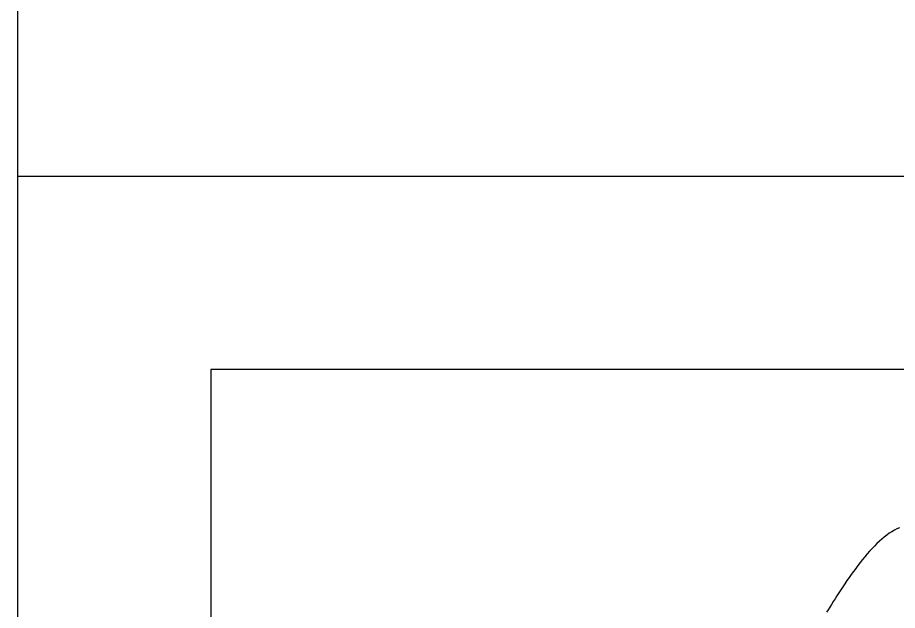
# Model space of a CAD drawing. Header units: millimetres. Extents: x 56222 to 3066687, y -650199 to -121287.
# Drawn here: x 141918.326 to 141922.879, y -185288.002 to -185284.932 of the extents above; entities that cross this region are included whole.
import ezdxf

# ---------------------------------------------------------------- set-up
doc = ezdxf.new("R2010")
doc.units = ezdxf.units.MM
doc.header["$MEASUREMENT"] = 0
doc.layers.add('$TD_AUDIT_GENERATED_(A0BDF17)', color=32, linetype='Continuous', lineweight=30)

msp = doc.modelspace()

# ---------------------------------------------------------------- linework, layer by layer
at = {"layer": '$TD_AUDIT_GENERATED_(A0BDF17)', "linetype": 'Continuous', "lineweight": 25, "ltscale": 2}
for p, q in [((141918.3259, -185271.9222, 0.5173), (141918.3259, -185301.8425, 0.5173)), ((141927.5099, -185285.7545, 0.5173), (141918.3259, -185285.7545, 0.5173)), ((141922.4179, -185285.7545, 0.5173), (141918.3259, -185285.7545, 0.5173)), ((141926.5099, -185286.7545, 0.5173), (141919.3259, -185286.7545, 0.5173)), ((141919.3259, -185286.7545, 0.5173), (141919.3259, -185293.2483, 0.5173)), ((141922.8376, -185287.6025, 0.5173), (141922.8246, -185287.6118, 0.5173)), ((141922.8506, -185287.594, 0.5173), (141922.8376, -185287.6025, 0.5173)), ((141922.8637, -185287.5864, 0.5173), (141922.8506, -185287.594, 0.5173)), ((141922.8767, -185287.5797, 0.5173), (141922.8637, -185287.5864, 0.5173)), ((141922.8898, -185287.5739, 0.5173), (141922.8767, -185287.5797, 0.5173)), ((141922.786, -185287.6439, 0.5173), (141922.7733, -185287.6559, 0.5173)), ((141922.7988, -185287.6325, 0.5173), (141922.786, -185287.6439, 0.5173)), ((141922.8117, -185287.6218, 0.5173), (141922.7988, -185287.6325, 0.5173)), ((141922.8246, -185287.6118, 0.5173), (141922.8117, -185287.6218, 0.5173)), ((141922.7356, -185287.6952, 0.5173), (141922.7233, -185287.7092, 0.5173)), ((141922.7481, -185287.6816, 0.5173), (141922.7356, -185287.6952, 0.5173)), ((141922.7606, -185287.6685, 0.5173), (141922.7481, -185287.6816, 0.5173)), ((141922.7733, -185287.6559, 0.5173), (141922.7606, -185287.6685, 0.5173)), ((141922.6989, -185287.7384, 0.5173), (141922.6869, -185287.7534, 0.5173)), ((141922.711, -185287.7236, 0.5173), (141922.6989, -185287.7384, 0.5173)), ((141922.7233, -185287.7092, 0.5173), (141922.711, -185287.7236, 0.5173)), ((141922.6634, -185287.7843, 0.5173), (141922.6519, -185287.8, 0.5173)), ((141922.6751, -185287.7688, 0.5173), (141922.6634, -185287.7843, 0.5173)), ((141922.6869, -185287.7534, 0.5173), (141922.6751, -185287.7688, 0.5173)), ((141922.6294, -185287.8317, 0.5173), (141922.6184, -185287.8476, 0.5173)), ((141922.6406, -185287.8158, 0.5173), (141922.6294, -185287.8317, 0.5173)), ((141922.6519, -185287.8, 0.5173), (141922.6406, -185287.8158, 0.5173)), ((141922.597, -185287.8793, 0.5173), (141922.5867, -185287.895, 0.5173)), ((141922.6076, -185287.8635, 0.5173), (141922.597, -185287.8793, 0.5173)), ((141922.6184, -185287.8476, 0.5173), (141922.6076, -185287.8635, 0.5173)), ((141922.5666, -185287.9259, 0.5173), (141922.5569, -185287.9411, 0.5173)), ((141922.5765, -185287.9106, 0.5173), (141922.5666, -185287.9259, 0.5173)), ((141922.5867, -185287.895, 0.5173), (141922.5765, -185287.9106, 0.5173)), ((141922.5383, -185287.9704, 0.5173), (141922.5294, -185287.9845, 0.5173)), ((141922.5475, -185287.9559, 0.5173), (141922.5383, -185287.9704, 0.5173)), ((141922.5569, -185287.9411, 0.5173), (141922.5475, -185287.9559, 0.5173)), ((141922.5207, -185287.9982, 0.5173), (141922.5123, -185288.0114, 0.5173)), ((141922.5294, -185287.9845, 0.5173), (141922.5207, -185287.9982, 0.5173))]:
    msp.add_line(p, q, dxfattribs=at)

doc.saveas('drawing.dxf')
